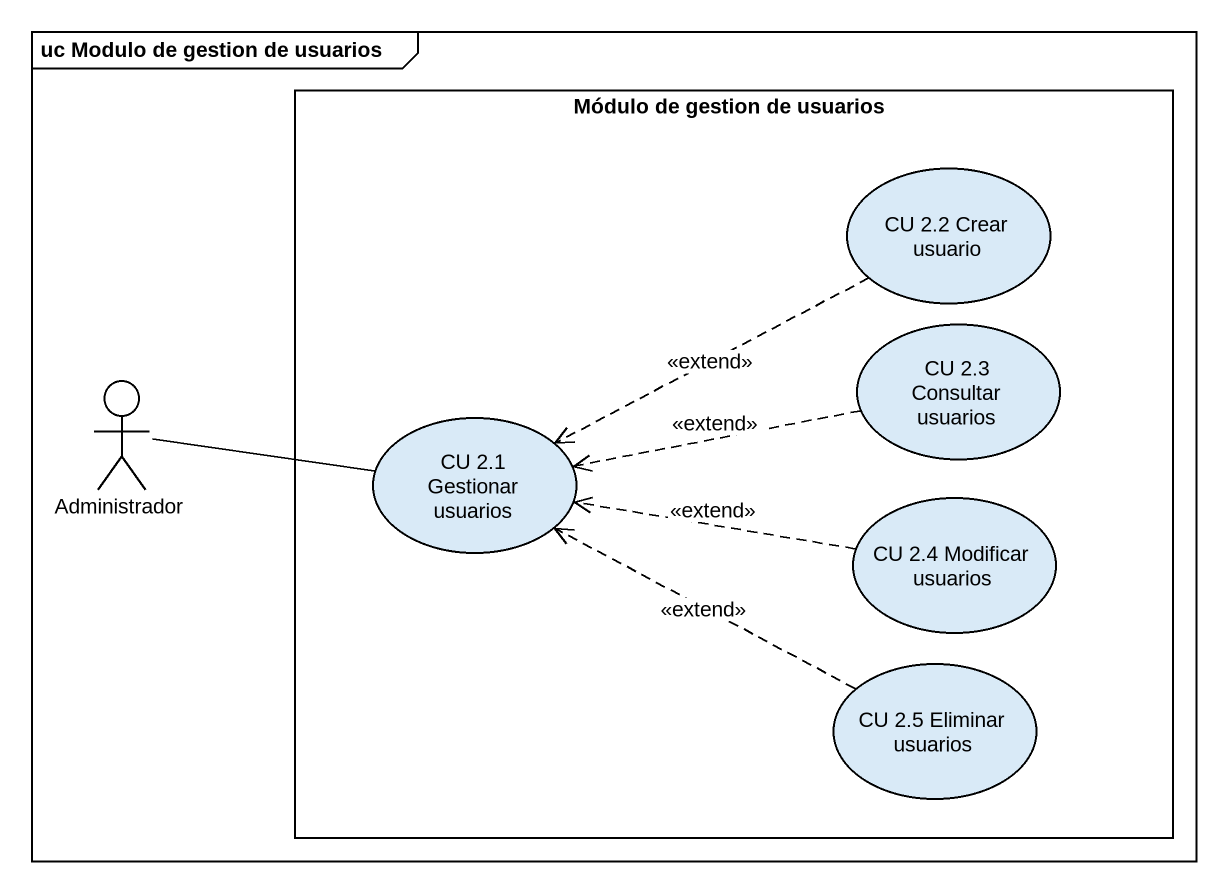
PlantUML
@startuml
mainframe uc Modulo de gestion de usuarios
rectangle "Módulo de gestion de usuarios" as Módulo_de_gestion_de {
  usecase "CU 2.2 Crear usuario" as CU_2_2_Crear_usuario
  usecase "CU 2.3 Consultar usuarios" as CU_2_3_Consultar_usuarios
  usecase "CU 2.1 Gestionar usuarios" as CU_2_1_Gestionar_usuarios
  usecase "CU 2.4 Modificar usuarios" as CU_2_4_Modificar_usuarios
  usecase "CU 2.5 Eliminar usuarios" as CU_2_5_Eliminar_usuarios
}
actor Administrador
CU_2_2_Crear_usuario .left.> CU_2_1_Gestionar_usuarios : <<extend>>
CU_2_3_Consultar_usuarios .left.> CU_2_1_Gestionar_usuarios : <<extend>>
Administrador -right- CU_2_1_Gestionar_usuarios
CU_2_4_Modificar_usuarios .left.> CU_2_1_Gestionar_usuarios : <<extend>>
CU_2_5_Eliminar_usuarios .left.> CU_2_1_Gestionar_usuarios : <<extend>>
@enduml
